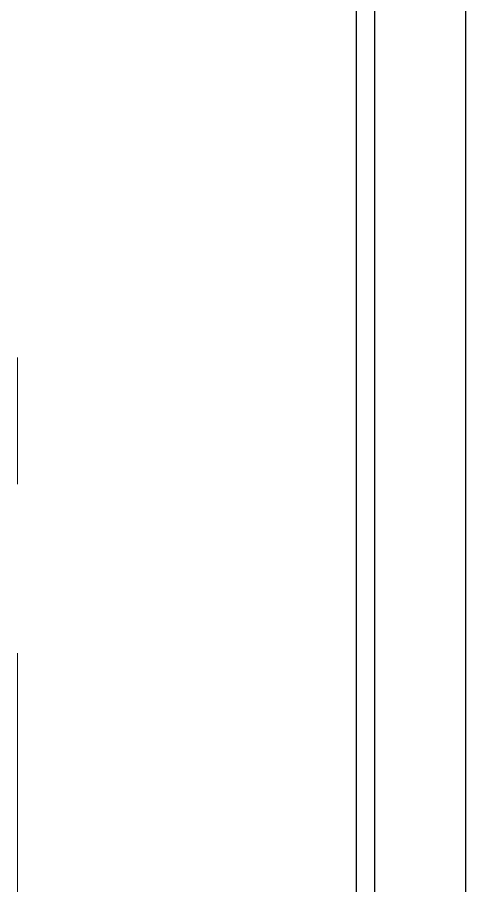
# Model space of a CAD drawing. Header units: millimetres. Extents: x 2 to 295, y 1 to 209.
# Drawn here: x 270.82 to 295.11, y 91.68 to 138.71 of the extents above; entities that cross this region are included whole.
import ezdxf

# ---------------------------------------------------------------- set-up
doc = ezdxf.new("R2010")
doc.units = ezdxf.units.MM
doc.layers.add('SLD-0', color=179, linetype='Continuous')

msp = doc.modelspace()

# ---------------------------------------------------------------- linework, layer by layer
at = {"color": 7, "linetype": 'Continuous', "lineweight": 15}
for p, q in [((270.819, 113.426), (270.819, 120.286)), ((270.819, 90.848), (270.819, 104.276))]:
    msp.add_line(p, q, dxfattribs=at)
at = {"layer": 'SLD-0'}
for p, q in [((295.107, 208.674), (295.107, 1.294)), ((289.181, 197.811), (289.181, 7.219))]:
    msp.add_line(p, q, dxfattribs=at)
at = {"layer": 'SLD-0', "color": 6, "linetype": 'Continuous'}
msp.add_line((290.169, 198.799), (290.169, 6.231), dxfattribs=at)

doc.saveas('drawing.dxf')
